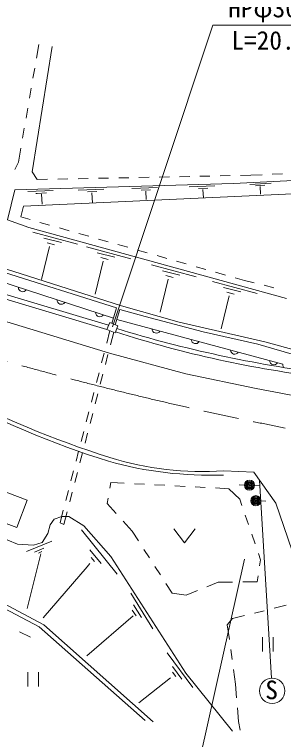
# Model space of a CAD drawing. Units: millimetres, scale not verified. Extents: x 40000 to 680000, y 20000 to 380000.
# Drawn here: x 423698 to 450206, y 241952 to 313371 of the extents above; entities that cross this region are included whole.
import ezdxf
from ezdxf.enums import TextEntityAlignment as Align

# ---------------------------------------------------------------- set-up
doc = ezdxf.new("R2010")
doc.units = ezdxf.units.MM
doc.header["$LTSCALE"] = 1000
doc.header["$PDMODE"] = 32
doc.header["$PDSIZE"] = 500
doc.linetypes.add('CHAIN', pattern=[18.5, 12, -1.5, 3.5, -1.5])
for name, color, linetype, lineweight in [('M-BGD', 7, 'Continuous', 13), ('M-BMK', 2, 'CHAIN', 13), ('M-STR-HTXT', 7, 'Continuous', 13)]:
    doc.layers.add(name, color=color, linetype=linetype, lineweight=lineweight)
doc.styles.add('ＭＳ ゴシック', font='')
doc.styles.get('ＭＳ ゴシック').set_extended_font_data('MS Gothic')

msp = doc.modelspace()

# ---------------------------------------------------------------- linework, layer by layer
at = {"layer": 'M-BGD'}
for p, q in [((427410, 310232), (425450, 297870)), ((425858, 309058), (426093, 310416)), ((425518, 307087), (425688, 308072)), ((425178, 305116), (425348, 306102)), ((424837, 303145), (425007, 304131)), ((424497, 301175), (424667, 302160)), ((424092, 298831), (424327, 300189)), ((423735, 298099), (424092, 298831)), ((425450, 297870), (425924, 297115)), ((425924, 297115), (426966, 297136)), ((427965, 297156), (428965, 297176)), ((429965, 297196), (430965, 297216)), ((431965, 297236), (432964, 297256)), ((433964, 297276), (434964, 297296)), ((435964, 297316), (436964, 297336)), ((437963, 297356), (438963, 297376)), ((439963, 297396), (440963, 297416)), ((441963, 297436), (442962, 297456)), ((443962, 297476), (444962, 297496)), ((465458, 297722), (445294, 296739)), ((445962, 297516), (447003, 297536)), ((447003, 297536), (448096, 297587)), ((449095, 297633), (450094, 297679)), ((445294, 296739), (423730, 296107)), ((440906, 296395), (443425, 296496)), ((446879, 296633), (449001, 296750)), ((447435, 296506), (448371, 296552)), ((447914, 296412), (447934, 295684)), ((423730, 296107), (423022, 293148)), ((454451, 295853), (424583, 294475)), ((425005, 295929), (427525, 296030)), ((425817, 295742), (425918, 295749)), ((425918, 295749), (426854, 295788)), ((429969, 296074), (432489, 296176)), ((430882, 295895), (431818, 295934)), ((431334, 295801), (431381, 294818)), ((435261, 296229), (437781, 296331)), ((436174, 296050), (437110, 296089)), ((436626, 295962), (436664, 295151)), ((441818, 296215), (442755, 296254)), ((442271, 296127), (442309, 295316)), ((433750, 284489), (399519, 295237)), ((426370, 295656), (426417, 294673)), ((393832, 294442), (432971, 282756)), ((424583, 294475), (424307, 293429)), ((432807, 282355), (393613, 294015)), ((423022, 293148), (425109, 292385)), ((424307, 293429), (425238, 293165)), ((426200, 292892), (427162, 292619)), ((425109, 292385), (450510, 285403)), ((428124, 292346), (429086, 292073)), ((429906, 290741), (425516, 291917)), ((430048, 291801), (431010, 291528)), ((426592, 291324), (428316, 290903)), ((426928, 290880), (427653, 290685)), ((431972, 291255), (432934, 290982)), ((433896, 290709), (434858, 290436)), ((427162, 290513), (426370, 287268)), ((435172, 289294), (430782, 290470)), ((435820, 290163), (436782, 289890)), ((417765, 289910), (434244, 284688)), ((431858, 289877), (433582, 289456)), ((432194, 289432), (432919, 289237)), ((437744, 289617), (438706, 289344)), ((432428, 289066), (431636, 285820)), ((441590, 287530), (437200, 288706)), ((439668, 289071), (440630, 288798)), ((438276, 288113), (440000, 287692)), ((441592, 288525), (442554, 288252)), ((443516, 287979), (444478, 287707)), ((438846, 287302), (438054, 284056)), ((438612, 287668), (439337, 287473)), ((445441, 287434), (446371, 287170)), ((446371, 287170), (447326, 286936)), ((447596, 285879), (443206, 287055)), ((444283, 286462), (446007, 286041)), ((448298, 286699), (449269, 286461)), ((413425, 286001), (433050, 280019)), ((444618, 286018), (445344, 285822)), ((444852, 285651), (444060, 282405)), ((433750, 284489), (433299, 282936)), ((434086, 284325), (433615, 282807)), ((436572, 283613), (434086, 284325)), ((434244, 284688), (439930, 283067)), ((442277, 282103), (436572, 283613)), ((432807, 282355), (433082, 283025)), ((433082, 283025), (433891, 282694)), ((439930, 283067), (448356, 281119)), ((433107, 282232), (432784, 280989)), ((433616, 282024), (432807, 282355)), ((433891, 282694), (433616, 282024)), ((433484, 282078), (433161, 280835)), ((447665, 280892), (442277, 282103)), ((454385, 278918), (447665, 280892)), ((448356, 281119), (452253, 280066)), ((432533, 280022), (432281, 279054)), ((433050, 280019), (440593, 277988)), ((432910, 279867), (432659, 278899)), ((432030, 278086), (431779, 277118)), ((432407, 277931), (432156, 276964)), ((440593, 277988), (447527, 276513)), ((431527, 276150), (431276, 275182)), ((431904, 275996), (431653, 275028)), ((431024, 274214), (430773, 273246)), ((431401, 274060), (431150, 273092)), ((430521, 272279), (430270, 271311)), ((430898, 272124), (430647, 271156)), ((430018, 270343), (429767, 269375)), ((430396, 270189), (430144, 269221)), ((429516, 268407), (429264, 267439)), ((429893, 268253), (429641, 267285)), ((444325, 268422), (447274, 268290)), ((447274, 268290), (449465, 265233)), ((419819, 267477), (424954, 265533)), ((433098, 266723), (433192, 267275)), ((433192, 267275), (434511, 267205)), ((435509, 267152), (436508, 267100)), ((449007, 247992), (447841, 267499)), ((429013, 266471), (428761, 265503)), ((437507, 267047), (438505, 266994)), ((439504, 266941), (440502, 266888)), ((441501, 266836), (442500, 266783)), ((443498, 266730), (444817, 266660)), ((444817, 266660), (445896, 265634)), ((446850, 266999), (445851, 267041)), ((446850, 266999), (447849, 266956)), ((429390, 266317), (429138, 265349)), ((432837, 265186), (432930, 265737)), ((413962, 265304), (423981, 261195)), ((424954, 265533), (423931, 262830)), ((433726, 264201), (432837, 265186)), ((445896, 265634), (446111, 265009)), ((447474, 265477), (448473, 265435)), ((449465, 265233), (453539, 253165)), ((423931, 262830), (418795, 264774)), ((428510, 264536), (428187, 263293)), ((428887, 264381), (428564, 263139)), ((427227, 263090), (427601, 263668)), ((427601, 263668), (428376, 263933)), ((428376, 263933), (429047, 263917)), ((429047, 263917), (430518, 262984)), ((446436, 264064), (446761, 263118)), ((426131, 253039), (406831, 263282)), ((407391, 263466), (426579, 253250)), ((426972, 262237), (427227, 263090)), ((428187, 263293), (428564, 263139)), ((430518, 262984), (433178, 259973)), ((435285, 262474), (434396, 263459)), ((426415, 261353), (426972, 262237)), ((430312, 262620), (433823, 258249)), ((435903, 261519), (435285, 262474)), ((439405, 262719), (440455, 261319)), ((440455, 261319), (441505, 262719)), ((447086, 262172), (447411, 261227)), ((424868, 260480), (427375, 261489)), ((423981, 261195), (425578, 261093)), ((425578, 261093), (426415, 261353)), ((425674, 260418), (426595, 260797)), ((436989, 259840), (436446, 260679)), ((426288, 260256), (424958, 254843)), ((426054, 260319), (426407, 260459)), ((431119, 260636), (432243, 259284)), ((433178, 259973), (440574, 248484)), ((447736, 260281), (447950, 259657)), ((431137, 259302), (430856, 258968)), ((431242, 259881), (431593, 259477)), ((447950, 259657), (447857, 259071)), ((430856, 258968), (426538, 253948)), ((438075, 258160), (437532, 259000)), ((447701, 258083), (447608, 257498)), ((439235, 256365), (438617, 257320)), ((443764, 257445), (442661, 257000)), ((445186, 257464), (443764, 257445)), ((447608, 257498), (446186, 257478)), ((441733, 256626), (440630, 256181)), ((435154, 256362), (437330, 252839)), ((440630, 256181), (439235, 256365)), ((435423, 255215), (436207, 253963)), ((450477, 255170), (449284, 254877)), ((435306, 254700), (435680, 254127)), ((448312, 254639), (447341, 254401)), ((435399, 254138), (430840, 250193)), ((445176, 253871), (444667, 253256)), ((446370, 254163), (445176, 253871)), ((426131, 253039), (436569, 243837)), ((437358, 243705), (426579, 253250)), ((444667, 253256), (444870, 251819)), ((425266, 252019), (424187, 252567)), ((448143, 252017), (448143, 250617)), ((449193, 250617), (449193, 252017)), ((445010, 250829), (445150, 249839)), ((438752, 250474), (441262, 247069)), ((425028, 248587), (425028, 247187)), ((426078, 247187), (426078, 248587)), ((439261, 248578), (439595, 248157)), ((439279, 249140), (440174, 247894)), ((445289, 248848), (445492, 247411)), ((439068, 248017), (435961, 245577)), ((440574, 248484), (445178, 242757)), ((445492, 247411), (445588, 246067)), ((445660, 245069), (445756, 243725)), ((445756, 243725), (445940, 242856))]:
    msp.add_line(p, q, dxfattribs=at)
for points in [[(393832, 294442), (394496, 294762), (399618, 294445), (433448, 283447)], [(433779, 283335), (450147, 278922), (450172, 278603)]]:
    msp.add_lwpolyline(points, dxfattribs=at)
for centre, radius in [((446850, 266999), 500), ((446850, 266999), 400), ((446850, 266999), 300), ((446850, 266999), 200), ((446850, 266999), 100), ((446850, 266999), 20), ((447474, 265477), 500), ((447474, 265477), 400), ((447474, 265477), 300), ((447474, 265477), 200), ((447474, 265477), 100), ((447474, 265477), 20), ((449087, 246745), 1250)]:
    msp.add_circle(centre, radius, dxfattribs=at)
for centre, radius, start, end in [((424505, 286477), 417, 178.25175, 325.73134), ((428309, 285241), 417, 178.25175, 325.73134), ((432114, 284004), 417, 178.25175, 325.73134), ((470616, 403441), 126500, 253.07041, 262.55661), ((437672, 282407), 417, 181.16994, 328.64953), ((467431, 387359), 110544, 252.20579, 263.12865), ((441534, 281365), 417, 181.16994, 328.64953), ((445396, 280324), 417, 181.16994, 328.64953), ((449258, 279283), 417, 181.16994, 328.64953), ((461921, 361051), 95765, 242.08754, 252.47195), ((479053, 438110), 164643, 258.96089, 272.57), ((463025, 363990), 99292, 242.34478, 252.37546), ((443064, 305724), 37743, 254.4756, 271.84352), ((442266, 299656), 31302, 252.93327, 273.77161)]:
    msp.add_arc(centre, radius, start, end, dxfattribs=at)
for p in [(446850, 266999), (447474, 265477)]:
    msp.add_point(p, dxfattribs=at)
at = {"layer": 'M-BMK'}
msp.add_arc((517380, 613808), 347690, 252.26708, 258.88804, dxfattribs=at)
at = {"layer": 'M-STR-HTXT'}
for p, q in [((443227, 312325), (433350, 282590)), ((443227, 312325), (455194, 312325)), ((446347, 259708), (441002, 235745))]:
    msp.add_line(p, q, dxfattribs=at)

# ---------------------------------------------------------------- texts
at = {"layer": 'M-BGD', "style": 'ＭＳ ゴシック'}
msp.add_text('S', height=1833, dxfattribs=at).set_placement((448409, 245371), align=Align.BOTTOM_LEFT)
at = {"layer": 'M-STR-HTXT', "style": 'ＭＳ ゴシック'}
for s, p in [('HPφ300', (444739, 312540)), ('L=20.3', (445068, 309358))]:
    msp.add_text(s, height=1833, dxfattribs=at).set_placement(p, align=Align.BOTTOM_LEFT)

doc.saveas('drawing.dxf')
